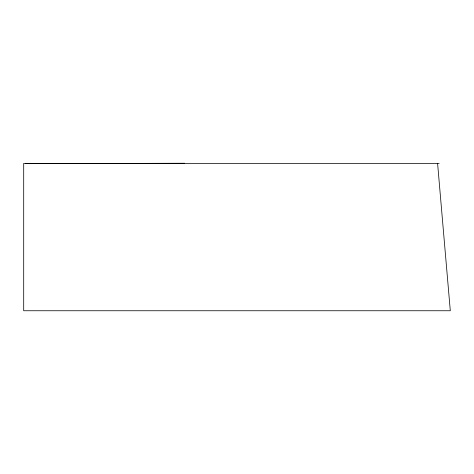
<?xml version="1.0" encoding="UTF-8"?>
<svg xmlns="http://www.w3.org/2000/svg" width="474" height="474" viewBox="0 0 474 474"><rect width="100%" height="100%" fill="white"/><g stroke="black" fill="none" stroke-linecap="round" stroke-linejoin="round"><path stroke-width="0.71" d="M25.744 163.649L184.629 163.252M439.179 163.382L23.7 163.382L23.7 310.748L450.3 310.748L437.591 163.382"/></g></svg>
